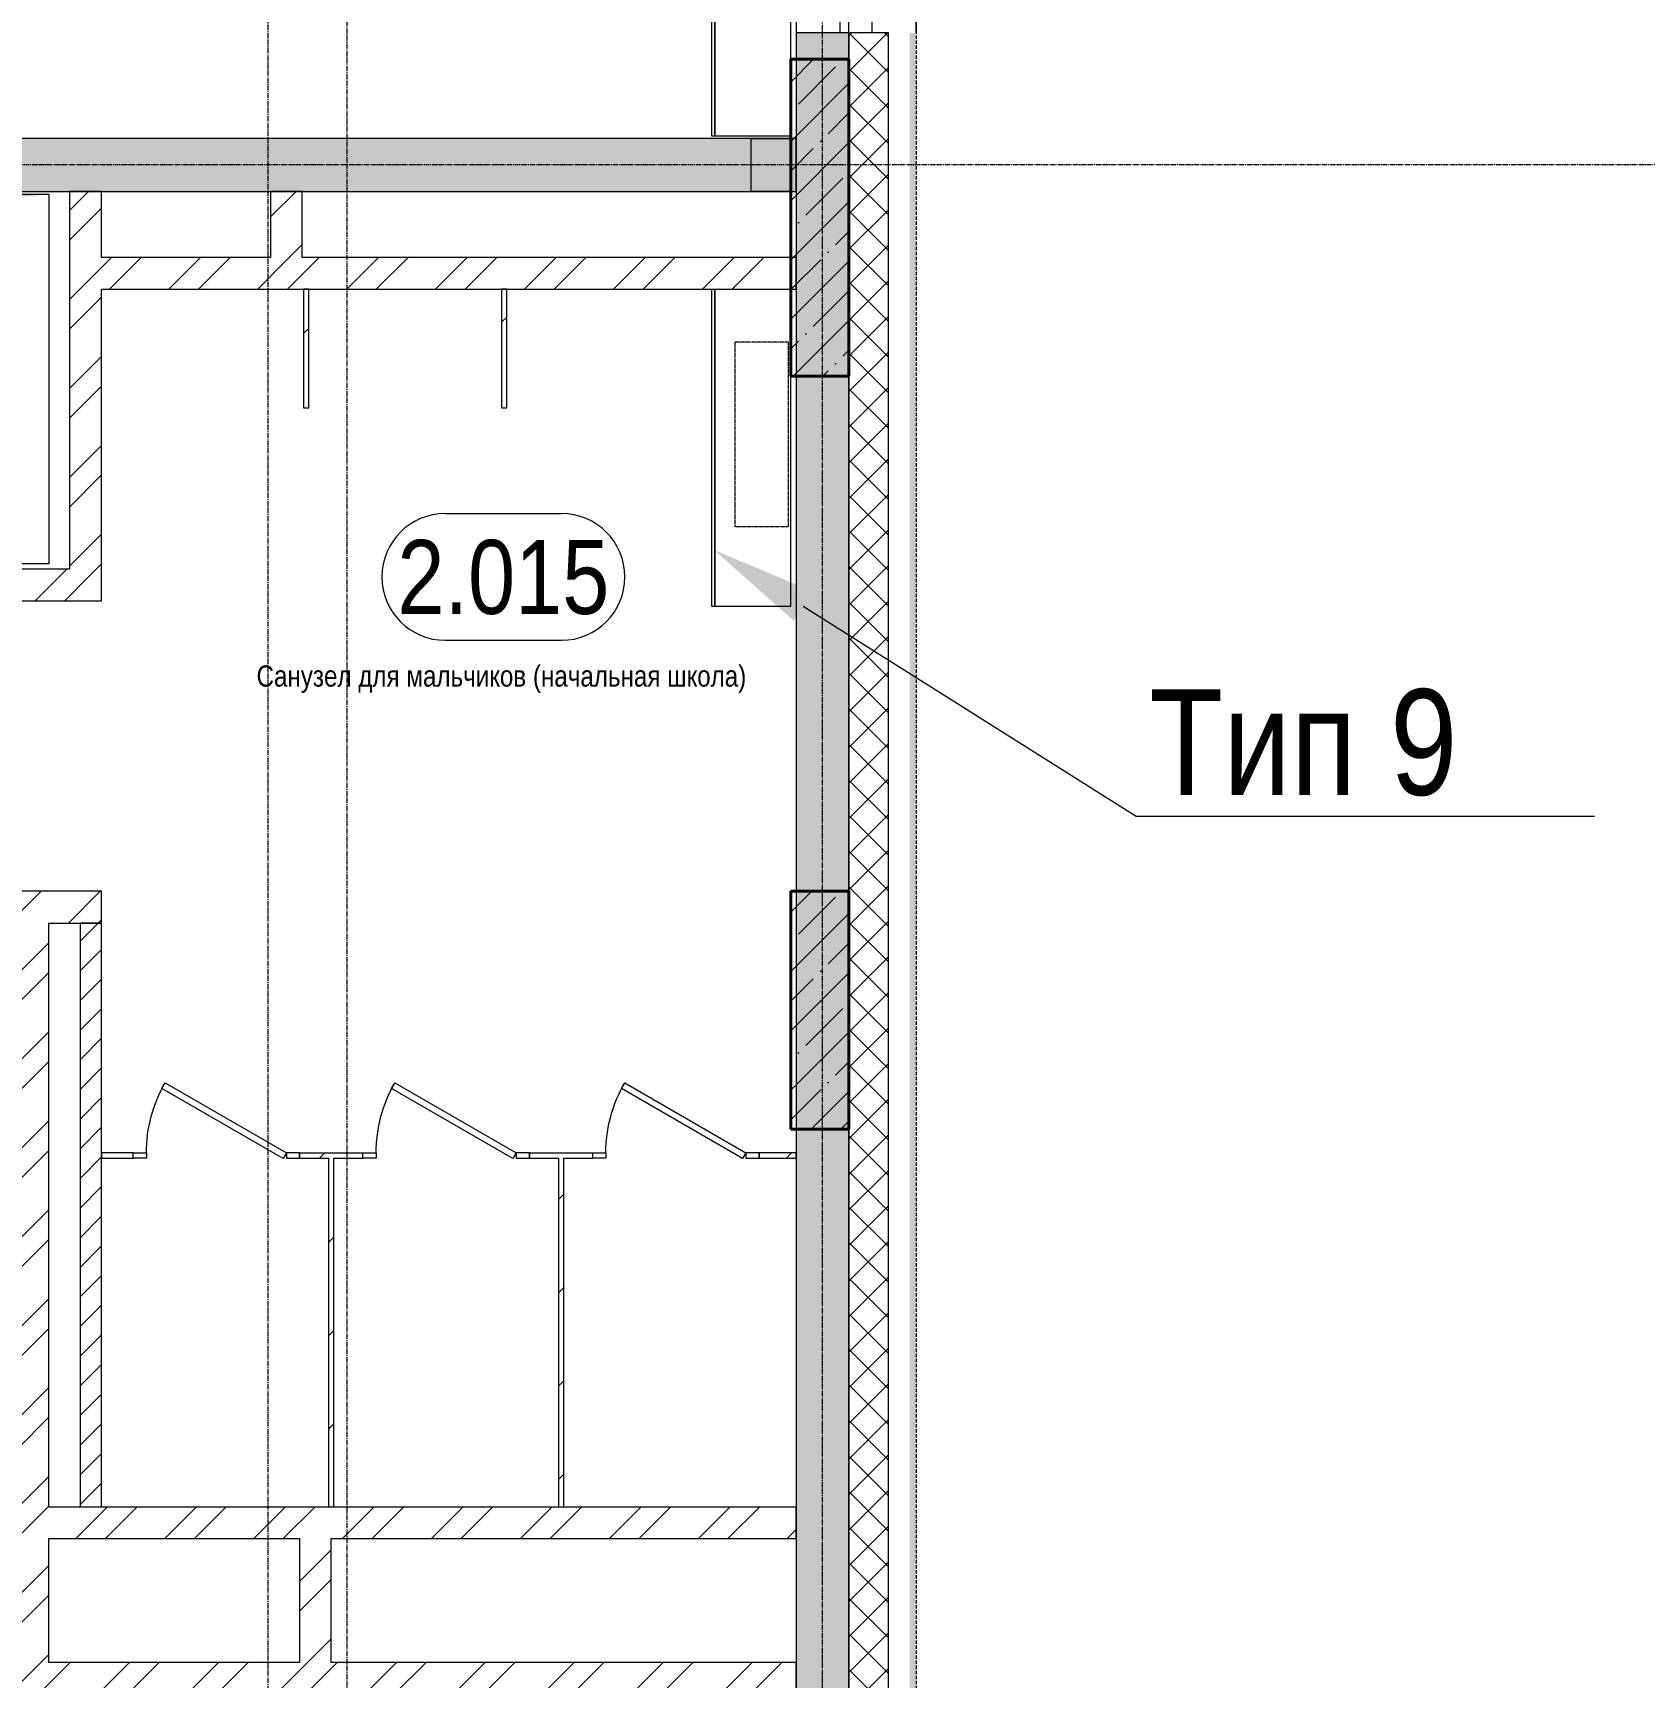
# Model space of a CAD drawing. Header units: millimetres. Extents: x -231292 to 573618, y -153144 to 564035.
# Drawn here: x 25993 to 32095, y 68705 to 74930 of the extents above; entities that cross this region are included whole.
import ezdxf
from ezdxf import colors
from ezdxf.entities.mleader import LeaderData, LeaderLine
from ezdxf.enums import TextEntityAlignment as Align
from ezdxf.math import Vec2, Vec3

# ---------------------------------------------------------------- set-up
doc = ezdxf.new("R2010")
doc.units = ezdxf.units.MM
for name, pattern in [('CENTER2', [28.575, 19.05, -3.175, 3.175, -3.175]), ('DASHED', [19.05, 12.7, -6.35]), ('HIDDEN2', [4.7625, 3.175, -1.5875])]:
    doc.linetypes.add(name, pattern=pattern)
doc.layers.get('0').update_dxf_attribs({"color": 250})
doc.layers.get('Defpoints').update_dxf_attribs({"color": 250})
for name, color, linetype, lineweight in [('A-Wall_Материал_Газоблок_Контур', 250, 'Continuous', 0), ('АР_Area', 250, 'Continuous', 5), ('АР_Колонны', 250, 'Continuous', 35), ('АР_Окна', 250, 'Continuous', 5), ('АР_Отопительные приборы', 250, 'HIDDEN2', 0), ('АР_Стены ГКЛ', 250, 'Continuous', 15), ('АР_Стены ЖБ', 250, 'Continuous', 35), ('АР_Стены кирпич', 250, 'Continuous', 20), ('АР_Стены ПЕНОблок', 250, 'Continuous', 20), ('АР_Утеплитель', 250, 'Continuous', 0), ('АР_Штриховка', 250, 'Continuous', 0), ('Двери кабины', 250, 'Continuous', 0), ('Зашивка радиаторов тип 1 (фанера и МДФ)', 250, 'Continuous', 0), ('Зашивка радиаторов тип 9 (до потолка_ облиц плитка)', 250, 'Continuous', 0), ('КМ_Фахверки', 250, 'Continuous', 80), ('ОВ_Отопление', 250, 'Continuous', 0), ('ОВ_Шахты', 250, 'Continuous', 5), ('Размеры зашивки ГКЛ', 250, 'Continuous', 0), ('РД_Оси_100', 250, 'Continuous', 0)]:
    doc.layers.add(name, color=color, linetype=linetype, lineweight=lineweight)
doc.layers.add('АР_Делит', color=250, linetype='Continuous', lineweight=0, plot=False)
doc.styles.add('style1', font='ARIALN.TTF')
pattern_1 = [(45, (8883.4, 13229.69), (-168.3798, 168.3798), []), (45, (8995.66, 13229.69), (-168.3798, 168.3798), [])]
pattern_2 = [(45, (8883.4, 13229.69), (-168.3798, 168.3798), []), (45, (8995.66, 13229.69), (-168.3798, 168.3798), [])]
pattern_3 = [(45, (8883.4, 13229.69), (-176.7767, 176.7767), [])]

# ---------------------------------------------------------------- blocks, each defined once
blk = doc.blocks.new('СОШ_2200_АР_ОСИ_М100_28.05.24')
at = {"layer": 'АР_Делит', "color": 5, "linetype": 'DASHED'}
blk.add_lwpolyline([(114955, 135155), (114955, -355), (93595.036, -355), (93595.036, 13855), (94145, 13855), (94145, 68320), (66055, 68320), (66055, 13857.73), (83455, 13857.73), (83455, -355), (45245, -355), (45245, 13145), (44695, 13145), (44695, 26755), (45245, 26755), (45245, 68320), (20455, 68320), (20455, 26755), (27955, 26755), (27955, 13145), (-355, 13145), (-355, 100855)], dxfattribs=at)
at = {"layer": 'РД_Оси_100', "linetype": 'CENTER2'}
for p, q in [((20100, -6155), (20100, 139938.679)), ((29555, 61200), (-5954.958, 61200))]:
    blk.add_line(p, q, dxfattribs=at)
for points in [[(17850, 139938.679), (18000, 139538.679), (18000, -6194.092)], [(18300, -6196.31), (18300, 139538.679), (18450, 139938.679)]]:
    blk.add_lwpolyline(points, dxfattribs=at)
blk = doc.blocks.new('otv')
at = {"linetype": 'Continuous'}
blk.add_lwpolyline([(0, -1), (0, 0), (1, 0), (1, -1)], close=True, dxfattribs=at)
blk.add_solid([(0, -1), (0, 0), (0.1346, -0.1366), (1, 0)], dxfattribs=at)
blk = doc.blocks.new('otv_в_стене')
at = {"linetype": 'Continuous'}
blk.add_lwpolyline([(0, -1), (0, 0), (1, 0), (1, -1)], close=True, dxfattribs=at)
blk.add_solid([(0, -1), (0, 0), (0.5, -0.5), (1, 0)], dxfattribs=at)
blk = doc.blocks.new('MOK-МаркаПом_овал_ареал')
for p, q in [((-2.75, 3), (2.75, 3)), ((-2.75, -3), (2.75, -3))]:
    blk.add_line(p, q)
for centre, radius, start, end in [((-2.75, 0), 3, 90, 270), ((2.75, 0), 3, 270, 90), ((-3.75, 0), 3.5, 0, 0.00095)]:
    blk.add_arc(centre, radius, start, end)
at = {"color": 0, "style": 'style1'}
blk.add_attdef('АР-ПОМЕЩЕНИЕ:НОМЕР', text='', height=3.5, dxfattribs=at).set_placement((0, 0), align=Align.MIDDLE)
at = {"layer": 'Defpoints', "color": 2, "style": 'style1'}
blk.add_attdef('АР-ПОМЕЩЕНИЕ:НАИМЕНОВАНИЕ', text='', height=1, dxfattribs=at).set_placement((-0.094, -4.814), align=Align.MIDDLE)

msp = doc.modelspace()

# ---------------------------------------------------------------- hatches: boundary and pattern name
at = {"layer": 'АР_Штриховка', "linetype": 'Continuous', "lineweight": 0}
h = msp.add_hatch(dxfattribs=at)
h.set_pattern_fill('AR-CONC', color=256, angle=-360, style=0)
h.set_pattern_definition([(50, (8883.4, 13229.69), (182.18467, -15.9391), [19.05, -209.55]), (355, (8883.4, 13229.69), (-35.2434, 191.05685), [15.24, -167.6406]), (100.45144, (8898.58, 13228.36), (146.94125, 175.11775), [16.19, -178.09024]), (46.1842, (8883.4, 13280.49), (271.07904, -42.0423), [28.575, -314.325]), (96.63556, (8906, 13276.98), (237.4041, 247.4261), [24.285, -267.1356]), (351.18415, (8883.4, 13280.5), (237.4041, 247.4261), [22.86, -251.4597]), (21, (8908.8, 13267.79), (151.6144, -102.2652), [19.05, -209.55]), (326, (8908.8, 13267.79), (61.80203, 184.18797), [15.24, -167.64]), (71.45144, (8921.44, 13259.26), (213.4164, 81.92277), [16.19, -178.08994]), (37.5, (8883.4, 13229.686), (3.088603, 84.55504), [0, -165.608, 0, -170.18, 0, -168.275]), (7.5, (8883.4, 13229.69), (66.81966, 100.18057), [0, -97.028, 0, -161.798, 0, -64.135]), (327.5, (8826.76, 13229.686), (135.590595, -5.728744), [0, -63.5, 0, -198.12, 0, -262.89]), (317.5, (8801.36, 13229.69), (148.12918, 25.4265), [0, -82.55, 0, -131.572, 0, -186.69])])
h.paths.add_polyline_path([(29083.403, 81804.69), (28883.403, 82004.69), (28883.403, 80329.686), (29083.403, 80329.686)], flags=0)
h.paths.add_polyline_path([(29083.403, 79129.686), (28883.403, 79129.686), (28883.403, 78229.686), (29083.403, 78229.686)], flags=0)
h.paths.add_polyline_path([(29083.403, 74929.686), (28883.403, 74929.686), (28883.403, 64729.686), (29083.403, 64729.686)], flags=0)
h.paths.add_polyline_path([(29083.403, 63529.686), (28883.403, 63529.686), (28883.403, 62629.686), (29083.403, 62629.686)], flags=0)
h.paths.add_polyline_path([(29083.403, 61429.686), (28883.403, 61429.686), (28883.403, 60529.686), (29083.403, 60529.686)], flags=0)
h.paths.add_polyline_path([(29083.403, 57229.686), (28883.403, 57229.686), (28883.403, 55429.686), (29083.403, 55429.686)], flags=0)
h.paths.add_polyline_path([(29083.403, 54229.686), (28883.403, 54229.686), (28883.403, 53329.686), (29083.403, 53329.686)], flags=0)
h.paths.add_polyline_path([(29083.403, 52129.686), (28883.403, 52129.686), (28883.403, 51229.686), (29083.403, 51229.686)], flags=0)
h.paths.add_polyline_path([(29083.403, 47929.686), (28883.403, 47929.686), (28883.403, 46929.686), (29083.403, 46929.686)], flags=0)
h = msp.add_hatch(dxfattribs=at)
h.set_pattern_fill('ANSI37', color=256, scale=30, angle=-360, style=0)
h.set_pattern_definition([(45, (8883.4, 13229.69), (-67.35192, 67.35192), []), (135, (8883.4, 13229.69), (-67.35192, -67.35192), [])])
h.paths.add_polyline_path([(29233.403, 81654.69), (29083.403, 81804.69), (29083.403, 80329.686), (29233.403, 80329.686)], flags=0)
h.paths.add_polyline_path([(29233.403, 79129.686), (29083.403, 79129.686), (29083.403, 78229.686), (29233.403, 78229.686)], flags=0)
h.paths.add_polyline_path([(29233.403, 74929.686), (29083.403, 74929.686), (29083.403, 64729.686), (29233.403, 64729.686)], flags=0)
h.paths.add_polyline_path([(29233.403, 63529.686), (29083.403, 63529.686), (29083.403, 62629.686), (29233.403, 62629.686)], flags=0)
h.paths.add_polyline_path([(29233.403, 61429.686), (29083.403, 61429.686), (29083.403, 60529.686), (29233.403, 60529.686)], flags=0)
h.paths.add_polyline_path([(29233.403, 57229.686), (29083.403, 57229.686), (29083.403, 55429.686), (29233.403, 55429.686)], flags=0)
h.paths.add_polyline_path([(29233.403, 54229.686), (29083.403, 54229.686), (29083.403, 53329.686), (29233.403, 53329.686)], flags=0)
h.paths.add_polyline_path([(29233.403, 52129.686), (29083.403, 52129.686), (29083.403, 51229.686), (29233.403, 51229.686)], flags=0)
h.paths.add_polyline_path([(29233.403, 47929.686), (29083.403, 47929.686), (29083.403, 46929.686), (29233.403, 46929.686)], flags=0)
h = msp.add_hatch(dxfattribs=at)
h.set_pattern_fill('_U', color=256, angle=-360, style=0, pattern_type=0)
h.set_pattern_definition([(360, (8883.4027, 13229.6861), (2e-16, 1), [])])
h.paths.add_polyline_path([(29338.403, 81549.69), (29313.403, 81574.69), (29313.403, 80329.686), (29338.403, 80329.686)], flags=0)
h.paths.add_polyline_path([(29338.403, 79129.686), (29313.403, 79129.686), (29313.403, 78229.686), (29338.403, 78229.686)], flags=0)
h.paths.add_polyline_path([(29338.403, 74929.686), (29313.403, 74929.686), (29313.403, 64729.686), (29338.403, 64729.686)], flags=0)
h.paths.add_polyline_path([(29338.403, 63529.686), (29313.403, 63529.686), (29313.403, 62629.686), (29338.403, 62629.686)], flags=0)
h.paths.add_polyline_path([(29338.403, 61429.686), (29313.403, 61429.686), (29313.403, 60529.686), (29338.403, 60529.686)], flags=0)
h.paths.add_polyline_path([(29338.403, 57229.686), (29313.403, 57229.686), (29313.403, 55429.686), (29338.403, 55429.686)], flags=0)
h.paths.add_polyline_path([(29338.403, 54229.686), (29313.403, 54229.686), (29313.403, 53329.686), (29338.403, 53329.686)], flags=0)
h.paths.add_polyline_path([(29338.403, 52129.686), (29313.403, 52129.686), (29313.403, 51229.686), (29338.403, 51229.686)], flags=0)
h.paths.add_polyline_path([(29338.403, 47929.686), (29313.403, 47929.686), (29313.403, 46929.686), (29338.403, 46929.686)], flags=0)
at = {"layer": 'АР_Штриховка', "linetype": 'Continuous', "lineweight": 5}
h = msp.add_hatch(dxfattribs=at)
h.set_pattern_fill('ANSI35', color=256, scale=25, style=0)
h.set_pattern_definition([(45, (8883.4, 13229.69), (-112.2532, 112.2532), []), (45, (8995.66, 13229.69), (-112.2532, 112.2532), [198.4375, -39.6875, 0, -39.6875])])
h.paths.add_polyline_path([(29083.403, 74829.686), (28863.403, 74829.686), (28863.403, 73629.686), (29083.403, 73629.686)], flags=0)
at = {"layer": 'АР_Штриховка', "linetype": 'Continuous', "lineweight": 0}
h = msp.add_hatch(dxfattribs=at)
h.set_pattern_fill('AR-CONC', color=256, angle=45, style=0)
h.set_pattern_definition([(95, (8883.4, 13229.69), (140.09465, 117.55338), [19.05, -209.55]), (40, (8883.4, 13229.69), (-160.01845, 110.17673), [15.24, -167.6406]), (145.45144, (8895.08, 13239.48), (-19.9238, 227.7301), [16.19, -178.09024]), (91.1842, (8847.48, 13265.6), (221.41024, 161.9534), [28.575, -314.325]), (141.63556, (8865.93, 13279.1), (-7.0866, 342.8268), [24.285, -267.1356]), (36.18415, (8847.48, 13265.6), (-7.0866, 342.8268), [22.86, -251.4597]), (66, (8874.42, 13274.59), (179.51998, 34.89515), [19.05, -209.55]), (11, (8874.42, 13274.59), (-86.5399, 173.9412), [15.24, -167.64]), (116.45145, (8889.38, 13277.5), (92.98005, 208.83634), [16.19, -178.08994]), (82.5, (8883.4, 13229.686), (-57.60547, 61.973414), [0, -165.608, 0, -170.18, 0, -168.275]), (52.5, (8883.4, 13229.69), (-23.58973, 118.087), [0, -97.028, 0, -161.798, 0, -64.135]), (12.5, (8843.35, 13189.634), (99.92786, 91.826196), [0, -63.5, 0, -198.12, 0, -262.89]), (2.5, (8825.39, 13171.67), (86.7639, 122.7224), [0, -82.55, 0, -131.572, 0, -186.69])])
h.paths.add_polyline_path([(28883.403, 74329.686), (28883.403, 74529.686), (22283.403, 74529.686), (22283.403, 74329.686)], flags=0)
h = msp.add_hatch(dxfattribs=at)
h.set_pattern_fill('ANSI32', color=256, scale=25, style=0)
h.set_pattern_definition([(45, (8883.4, 13229.69), (-168.3798, 168.3798), []), (45, (8995.66, 13229.69), (-168.3798, 168.3798), [])])
h.paths.add_polyline_path([(26133.403, 72899.686), (26213.403, 72869.686), (26253.403, 72899.686), (26253.403, 73959.686), (26223.403, 74039.686), (26133.403, 74079.686)], flags=0)
h.paths.add_polyline_path([(26133.403, 74079.686), (26223.403, 74039.686), (26253.403, 74079.686), (26253.403, 74329.686), (26133.403, 74329.686)], flags=0)
h = msp.add_hatch(dxfattribs=at)
h.set_pattern_fill('ANSI32', color=256, scale=25, style=0)
h.set_pattern_definition([(45, (8883.4, 13229.69), (-168.3798, 168.3798), []), (45, (8995.66, 13229.69), (-168.3798, 168.3798), [])])
h.paths.add_polyline_path([(26893.554, 74079.686), (26973.554, 74049.686), (27013.554, 74079.686), (27013.554, 74329.694), (26893.554, 74329.694)], flags=0)
h = msp.add_hatch(dxfattribs=at)
h.set_pattern_fill('ANSI32', color=256, scale=25, style=0)
h.set_pattern_definition(pattern_1)
h.paths.add_polyline_path([(28883.403, 73959.686), (28883.403, 74079.686), (27013.554, 74079.686), (26973.554, 74049.686), (27013.554, 73959.686)], flags=0)
h.paths.add_polyline_path([(27013.554, 73959.686), (26973.554, 74049.686), (26893.554, 74079.686), (26253.403, 74079.686), (26223.403, 74039.686), (26253.403, 73959.686)], flags=0)
h = msp.add_hatch(dxfattribs=at)
h.set_pattern_fill('_U', color=256, scale=250, angle=-315, style=0, pattern_type=0)
h.set_pattern_definition([(45, (8883.4, 13229.69), (-176.7767, 176.7767), [])])
h.paths.add_polyline_path([(27038.403, 73959.686), (27018.403, 73959.686), (27018.403, 73509.686), (27038.403, 73509.686)], flags=0)
h = msp.add_hatch(dxfattribs=at)
h.set_pattern_fill('_U', color=256, scale=250, angle=45, style=0, pattern_type=0)
h.set_pattern_definition(pattern_3)
h.paths.add_polyline_path([(27768.403, 73509.686), (27788.403, 73509.686), (27788.403, 73959.686), (27768.403, 73959.686)], flags=0)
h = msp.add_hatch(dxfattribs=at)
h.set_pattern_fill('ANSI32', color=256, scale=25, style=0)
h.set_pattern_definition([(45, (8883.4, 13229.69), (-168.3798, 168.3798), []), (45, (8995.66, 13229.69), (-168.3798, 168.3798), [])])
h.paths.add_polyline_path([(26253.403, 72899.686), (26213.403, 72869.686), (26253.403, 72779.686)], flags=0)
h.paths.add_polyline_path([(23603.403, 72899.686), (23483.403, 72779.686), (23853.403, 72779.686), (23893.403, 72869.686), (23853.403, 72899.686)], flags=0)
h.paths.add_polyline_path([(23973.403, 72899.686), (23893.403, 72869.686), (23853.403, 72779.686), (26253.403, 72779.686), (26213.403, 72869.686), (26133.403, 72899.686)], flags=0)
h = msp.add_hatch(dxfattribs=at)
h.set_pattern_fill('ANSI32', color=256, scale=25, style=0)
h.set_pattern_definition([(45, (8883.4, 13229.69), (-168.3798, 168.3798), []), (45, (8995.66, 13229.69), (-168.3798, 168.3798), [])])
h.paths.add_polyline_path([(25933.403, 68759.686), (26013.403, 68729.686), (26053.403, 68759.686), (26053.403, 69229.686), (25993.403, 69289.686), (25933.403, 69229.686)], flags=0)
h.paths.add_polyline_path([(25933.403, 69349.686), (25993.403, 69289.686), (26053.403, 69349.686), (26053.402, 71559.686), (25933.402, 71679.686)], flags=0)
h = msp.add_hatch(dxfattribs=at)
h.set_pattern_fill('ANSI32', color=256, scale=25, style=0)
h.set_pattern_definition(pattern_2)
h.paths.add_polyline_path([(25933.402, 71679.686), (26053.402, 71559.686), (26253.403, 71559.686), (26253.403, 71679.686)], flags=0)
at = {"layer": 'АР_Штриховка', "linetype": 'Continuous', "lineweight": 5}
h = msp.add_hatch(dxfattribs=at)
h.set_pattern_fill('ANSI35', color=256, scale=25, style=0)
h.set_pattern_definition([(45, (8883.4, 13229.69), (-112.2532, 112.2532), []), (45, (8995.66, 13229.69), (-112.2532, 112.2532), [198.4375, -39.6875, 0, -39.6875])])
h.paths.add_polyline_path([(28863.403, 70779.686), (29083.403, 70779.686), (29083.403, 71679.686), (28863.403, 71679.686)], flags=0)
at = {"layer": 'АР_Штриховка', "linetype": 'Continuous', "lineweight": 0, "ltscale": 0.5}
h = msp.add_hatch(dxfattribs=at)
h.set_pattern_fill('ANSI31', color=256, scale=25, style=0)
h.set_pattern_definition([(45, (8883.4, 13229.69), (-56.1266, 56.1266), [])])
h.paths.add_polyline_path([(26173.403, 69349.686), (26253.403, 69349.686), (26253.403, 70689.686), (26173.403, 70689.686)], flags=0)
h.paths.add_polyline_path([(26173.403, 70689.686), (26253.403, 70689.686), (26253.403, 71559.686), (26173.403, 71559.686)], flags=0)
at = {"layer": 'АР_Штриховка', "linetype": 'Continuous', "lineweight": 0}
h = msp.add_hatch(dxfattribs=at)
h.set_pattern_fill('_U', color=256, scale=250, angle=45, style=0, pattern_type=0)
h.set_pattern_definition(pattern_3)
h.paths.add_polyline_path([(28883.402, 70669.686), (28883.402, 70689.686), (28743.402, 70689.686), (28743.402, 70669.686)], flags=0)
h.paths.add_polyline_path([(28113.402, 70669.686), (28113.402, 70689.686), (28003.402, 70689.686), (27996.736, 70674.686), (28003.402, 70669.686)], flags=0)
h.paths.add_polyline_path([(27983.402, 70669.686), (27996.736, 70674.686), (28003.402, 70689.686), (27873.402, 70689.686), (27873.402, 70669.686)], flags=0)
h.paths.add_polyline_path([(27243.402, 70669.686), (27243.402, 70689.686), (27133.402, 70689.686), (27126.736, 70674.686), (27133.402, 70669.686)], flags=0)
h.paths.add_polyline_path([(27113.402, 70669.686), (27126.736, 70674.686), (27133.402, 70689.686), (27003.402, 70689.686), (27003.402, 70669.686)], flags=0)
h.paths.add_polyline_path([(26373.402, 70669.686), (26373.402, 70689.686), (26253.403, 70689.686), (26253.403, 70669.686)], flags=0)
h = msp.add_hatch(dxfattribs=at)
h.set_pattern_fill('_U', color=256, scale=250, angle=45, style=0, pattern_type=0)
h.set_pattern_definition(pattern_3)
h.paths.add_polyline_path([(27113.402, 69349.686), (27133.402, 69349.686), (27133.402, 70669.686), (27126.736, 70674.686), (27113.402, 70669.686)], flags=0)
h = msp.add_hatch(dxfattribs=at)
h.set_pattern_fill('_U', color=256, scale=250, angle=45, style=0, pattern_type=0)
h.set_pattern_definition(pattern_3)
h.paths.add_polyline_path([(27983.402, 69349.686), (28003.402, 69349.686), (28003.402, 70669.686), (27996.736, 70674.686), (27983.402, 70669.686)], flags=0)
h = msp.add_hatch(dxfattribs=at)
h.set_pattern_fill('ANSI32', color=256, scale=25, style=0)
h.set_pattern_definition(pattern_2)
h.paths.add_polyline_path([(24373.403, 69349.686), (24343.403, 69269.686), (24373.403, 69229.686), (25933.403, 69229.686), (25993.403, 69289.686), (25933.403, 69349.686)], flags=0)
h.paths.add_polyline_path([(26053.403, 69349.686), (25993.403, 69289.686), (26053.403, 69229.686), (27003.343, 69229.686), (27083.343, 69259.686), (27123.343, 69349.686)], flags=0)
h.paths.add_polyline_path([(27123.343, 69349.686), (27083.343, 69259.686), (27123.343, 69229.686), (28883.403, 69229.686), (28883.403, 69349.686)], flags=0)
h = msp.add_hatch(dxfattribs=at)
h.set_pattern_fill('ANSI32', color=256, scale=25, style=0)
h.set_pattern_definition([(45, (8883.4, 13229.69), (-168.3798, 168.3798), []), (45, (8995.66, 13229.69), (-168.3798, 168.3798), [])])
h.paths.add_polyline_path([(27003.343, 68759.686), (27083.343, 68729.686), (27123.343, 68759.686), (27123.343, 69229.686), (27083.343, 69259.686), (27003.343, 69229.686)], flags=0)
h = msp.add_hatch(dxfattribs=at)
h.set_pattern_fill('ANSI32', color=256, scale=25, style=0)
h.set_pattern_definition(pattern_1)
h.paths.add_polyline_path([(24253.403, 68639.686), (24293.403, 68729.686), (24253.403, 68759.686), (23653.403, 68759.686), (23573.403, 68729.686), (23533.403, 68639.686)], flags=0)
h.paths.add_polyline_path([(23533.403, 68639.686), (23573.403, 68729.686), (23533.403, 68759.686), (21283.403, 68759.686), (21283.403, 68639.686)], flags=0)
h.paths.add_polyline_path([(26053.403, 68639.686), (26013.403, 68729.686), (25933.403, 68759.686), (25103.403, 68759.686), (25063.403, 68669.686), (25103.403, 68639.686)], flags=0)
h.paths.add_polyline_path([(24983.403, 68639.686), (25063.403, 68669.686), (25103.403, 68759.686), (24373.403, 68759.686), (24293.403, 68729.686), (24253.403, 68639.686)], flags=0)
h.paths.add_polyline_path([(28883.403, 68639.686), (28883.403, 68759.686), (27123.343, 68759.686), (27083.343, 68729.686), (27123.343, 68639.686)], flags=0)
h.paths.add_polyline_path([(27123.343, 68639.686), (27083.343, 68729.686), (27003.343, 68759.686), (26053.403, 68759.686), (26013.403, 68729.686), (26053.403, 68639.686)], flags=0)

# ---------------------------------------------------------------- linework, layer by layer
at = {"layer": 'A-Wall_Материал_Газоблок_Контур', "linetype": 'Continuous', "lineweight": 0}
for p, q in [((28883.403, 78229.686), (28883.403, 74929.686)), ((29338.403, 74929.686), (29338.403, 78229.686))]:
    msp.add_line(p, q, dxfattribs=at)
at = {"layer": 'АР_Колонны', "linetype": 'HIDDEN2', "lineweight": 25}
for p, q in [((28863.403, 74829.686), (29083.403, 74829.686)), ((28863.403, 73629.686), (28863.403, 74829.686)), ((29083.403, 74829.686), (29083.403, 73629.686)), ((29083.403, 73629.686), (28863.403, 73629.686)), ((28863.403, 71679.686), (29083.403, 71679.686)), ((28863.403, 70779.686), (28863.403, 71679.686)), ((29083.403, 71679.686), (29083.403, 70779.686)), ((29083.403, 70779.686), (28863.403, 70779.686))]:
    msp.add_line(p, q, dxfattribs=at)
at = {"layer": 'АР_Колонны', "linetype": 'Continuous', "lineweight": 35}
for p, q in [((28863.403, 73629.686), (28863.403, 74829.686)), ((28863.403, 74829.686), (29083.403, 74829.686)), ((29083.403, 73629.686), (29083.403, 74829.686)), ((28863.403, 73629.686), (29083.403, 73629.686)), ((28863.403, 71679.686), (29083.403, 71679.686)), ((28863.403, 70779.686), (28863.403, 71679.686)), ((29083.403, 70779.686), (29083.403, 71679.686)), ((28863.403, 70779.686), (29083.403, 70779.686))]:
    msp.add_line(p, q, dxfattribs=at)
at = {"layer": 'АР_Окна', "linetype": 'Continuous', "lineweight": 5}
for p, q in [((28883.403, 78229.686), (28883.403, 74929.686)), ((29338.403, 78229.686), (29338.403, 74929.686))]:
    msp.add_line(p, q, dxfattribs=at)
msp.add_lwpolyline([(29170.903, 74979.686), (29170.903, 74929.686), (29050.903, 74929.686), (29050.903, 74979.686)], close=True, dxfattribs=at)
at = {"layer": 'АР_Отопительные приборы'}
msp.add_lwpolyline([(28853.403, 73059.686), (28653.403, 73059.686), (28653.403, 73759.686), (28853.403, 73759.686)], close=True, dxfattribs=at)
at = {"layer": 'АР_Стены ГКЛ', "linetype": 'Continuous', "lineweight": 15}
for p, q in [((27038.403, 73959.686), (27018.403, 73959.686)), ((27018.403, 73959.686), (27018.403, 73509.686)), ((27038.403, 73509.686), (27038.403, 73959.686)), ((27788.403, 73959.686), (27768.403, 73959.686)), ((27768.403, 73959.686), (27768.403, 73509.686)), ((27788.403, 73509.686), (27788.403, 73959.686)), ((27018.403, 73509.686), (27038.403, 73509.686)), ((27768.403, 73509.686), (27788.403, 73509.686)), ((26373.402, 70689.686), (26253.403, 70689.686)), ((26253.403, 70689.686), (26253.403, 70669.686)), ((26253.403, 70669.686), (26373.402, 70669.686)), ((26373.402, 70669.686), (26373.402, 70689.686)), ((27003.402, 70689.686), (27243.402, 70689.686)), ((27003.402, 70689.686), (27003.402, 70669.686)), ((27003.402, 70669.686), (27113.402, 70669.686)), ((27113.402, 70669.686), (27113.402, 69349.686)), ((27133.402, 69349.686), (27133.402, 70669.686)), ((27133.402, 70669.686), (27243.402, 70669.686)), ((27243.402, 70669.686), (27243.402, 70689.686)), ((27873.402, 70689.686), (28113.402, 70689.686)), ((27873.402, 70689.686), (27873.402, 70669.686)), ((27873.402, 70669.686), (27983.402, 70669.686)), ((27983.402, 70669.686), (27983.402, 69349.686)), ((28003.402, 69349.686), (28003.402, 70669.686)), ((28003.402, 70669.686), (28113.402, 70669.686)), ((28113.402, 70669.686), (28113.402, 70689.686)), ((28883.402, 70689.686), (28743.402, 70689.686)), ((28743.402, 70689.686), (28743.402, 70669.686)), ((28743.402, 70669.686), (28883.402, 70669.686)), ((28883.402, 70669.686), (28883.402, 70689.686)), ((27113.402, 69349.686), (27133.402, 69349.686)), ((27983.402, 69349.686), (28003.402, 69349.686))]:
    msp.add_line(p, q, dxfattribs=at)
at = {"layer": 'АР_Стены ЖБ', "linetype": 'Continuous', "lineweight": 40}
for p, q in [((29083.403, 74829.686), (28863.403, 74829.686)), ((28863.403, 74829.686), (28863.403, 73629.686)), ((29083.403, 73629.686), (29083.403, 74829.686)), ((28863.403, 73629.686), (29083.403, 73629.686)), ((29083.403, 71679.686), (28863.403, 71679.686)), ((28863.403, 71679.686), (28863.403, 70779.686)), ((29083.403, 70779.686), (29083.403, 71679.686)), ((28863.403, 70779.686), (29083.403, 70779.686))]:
    msp.add_line(p, q, dxfattribs=at)
at = {"layer": 'АР_Стены кирпич', "linetype": 'Continuous', "lineweight": 20}
for p, q in [((26253.403, 74329.686), (26133.403, 74329.686)), ((26133.403, 72899.686), (26133.403, 74329.686)), ((26253.403, 74079.686), (26253.403, 74329.686)), ((27013.554, 74329.694), (26893.554, 74329.694)), ((26893.554, 74329.694), (26893.554, 74079.686)), ((27013.554, 74079.686), (27013.554, 74329.694)), ((26893.554, 74079.686), (26253.403, 74079.686)), ((28883.403, 74079.686), (27013.554, 74079.686)), ((28883.403, 73959.686), (28883.403, 74079.686)), ((26253.403, 73959.686), (28883.403, 73959.686)), ((26253.403, 72899.686), (26253.403, 73959.686)), ((26133.403, 72899.686), (23973.403, 72899.686)), ((26253.403, 72779.686), (26253.403, 72899.686)), ((26253.403, 72899.686), (26253.403, 72899.686)), ((23483.403, 72779.686), (26253.403, 72779.686)), ((26253.403, 71679.686), (25933.402, 71679.686)), ((26253.403, 71559.686), (26253.403, 71679.686)), ((26053.403, 69349.686), (26053.402, 71559.686)), ((26053.402, 71559.686), (26253.403, 71559.686)), ((26053.403, 69349.686), (28883.403, 69349.686)), ((28883.403, 69229.686), (28883.403, 69349.686)), ((26053.403, 69229.686), (27003.343, 69229.686)), ((26053.403, 68759.686), (26053.403, 69229.686)), ((27003.343, 69229.686), (27003.343, 68759.686)), ((27123.343, 69229.686), (28883.403, 69229.686)), ((27123.343, 68759.686), (27123.343, 69229.686)), ((27003.343, 68759.686), (26053.403, 68759.686)), ((28883.403, 68759.686), (27123.343, 68759.686)), ((28883.403, 68639.686), (28883.403, 68759.686))]:
    msp.add_line(p, q, dxfattribs=at)
at = {"layer": 'АР_Стены ПЕНОблок', "linetype": 'Continuous', "lineweight": 20}
for p, q in [((29083.403, 74929.686), (28883.403, 74929.686)), ((28883.403, 74929.686), (28883.403, 64729.686)), ((29083.403, 64729.686), (29083.403, 74929.686)), ((28883.403, 74529.686), (22283.403, 74529.686)), ((28883.403, 74329.686), (28883.403, 74529.686)), ((22283.403, 74329.686), (28883.403, 74329.686)), ((26253.403, 71559.686), (26173.403, 71559.686)), ((26173.403, 69349.686), (26173.403, 71559.686)), ((26253.403, 69349.686), (26253.403, 71559.686)), ((26173.403, 69349.686), (26253.403, 69349.686))]:
    msp.add_line(p, q, dxfattribs=at)
at = {"layer": 'АР_Утеплитель', "linetype": 'Continuous', "lineweight": 0}
for p, q in [((29233.403, 74929.686), (29083.403, 74929.686)), ((29083.403, 74929.686), (29083.403, 64729.686)), ((29233.403, 64729.686), (29233.403, 74929.686))]:
    msp.add_line(p, q, dxfattribs=at)
at = {"layer": 'Двери кабины', "linetype": 'Continuous', "lineweight": 0}
for points in [[(26953.402, 70689.686), (26940.902, 70668.036), (26481.909, 70933.036), (26494.409, 70954.686)], [(27823.402, 70689.686), (27810.902, 70668.036), (27351.909, 70933.036), (27364.409, 70954.686)], [(28693.402, 70689.686), (28680.902, 70668.036), (28221.909, 70933.036), (28234.409, 70954.686)], [(26423.402, 70669.686), (26373.402, 70669.686), (26373.402, 70689.686), (26423.402, 70689.686)], [(26953.402, 70669.686), (27003.402, 70669.686), (27003.402, 70689.686), (26953.402, 70689.686)], [(27293.402, 70669.686), (27243.402, 70669.686), (27243.402, 70689.686), (27293.402, 70689.686)], [(27823.402, 70669.686), (27873.402, 70669.686), (27873.402, 70689.686), (27823.402, 70689.686)], [(28163.402, 70669.686), (28113.402, 70669.686), (28113.402, 70689.686), (28163.402, 70689.686)], [(28693.402, 70669.686), (28743.402, 70669.686), (28743.402, 70689.686), (28693.402, 70689.686)]]:
    msp.add_lwpolyline(points, close=True, dxfattribs=at)
at = {"layer": 'Двери кабины', "linetype": 'Continuous', "lineweight": 0, "extrusion": (0, 0, -1)}
for centre in [(-26953.402, 70689.686), (-27823.402, 70689.686), (-28693.402, 70689.686)]:
    msp.add_arc(centre, 530, 0.0000013, 30.0000013, dxfattribs=at)
at = {"layer": 'Зашивка радиаторов тип 1 (фанера и МДФ)', "linetype": 'Continuous', "lineweight": 0}
for p, q in [((28563.403, 80584.686), (28563.403, 74539.686)), ((28575.903, 80584.686), (28575.903, 74539.686)), ((28575.903, 74539.686), (28575.903, 80584.686)), ((28863.403, 74539.686), (28863.403, 80584.686)), ((28563.403, 74539.686), (28863.403, 74539.686))]:
    msp.add_line(p, q, dxfattribs=at)
at = {"layer": 'Зашивка радиаторов тип 9 (до потолка_ облиц плитка)', "linetype": 'Continuous', "lineweight": 0}
for p, q in [((28563.403, 73959.686), (28863.403, 73959.686)), ((28563.403, 73959.686), (28563.403, 72759.686)), ((28575.903, 73959.686), (28575.903, 72759.686)), ((28575.903, 72759.686), (28575.903, 73959.686)), ((28863.403, 72759.686), (28863.403, 73959.686)), ((28563.403, 72759.686), (28863.403, 72759.686))]:
    msp.add_line(p, q, dxfattribs=at)
at = {"layer": 'КМ_Фахверки', "lineweight": 5}
msp.add_lwpolyline([(79583.403, 81804.686), (103283.403, 81804.103), (103283.403, 13129.686), (123583.403, 13129.686), (123583.371, 148129.686), (81883.406, 148129.686), (81883.406, 142129.686), (46283.403, 142129.686), (46283.403, 113829.686), (8783.403, 113829.686), (8783.403, 26629.686), (36583.403, 26629.686), (36583.403, 39729.686), (29083.403, 39729.686), (29083.403, 81804.686), (54383.403, 81804.686), (54383.403, 13129.686), (92083.403, 13129.686), (92083.403, 26829.686), (74683.402, 26829.694), (74683.401, 81804.686), (79584.99, 81804.686)], dxfattribs=at)

# ---------------------------------------------------------------- block references
at = {"layer": 'АР_Area', "linetype": 'Continuous', "lineweight": 5, "xscale": 80, "yscale": 80, "zscale": 80}
msp.add_blockref('MOK-МаркаПом_овал_ареал', (27775.098, 72870.009), dxfattribs=at).add_auto_attribs({'АР-ПОМЕЩЕНИЕ:НОМЕР': '2.015', 'АР-ПОМЕЩЕНИЕ:НАИМЕНОВАНИЕ': 'Санузел для мальчиков (начальная школа)'})
at = {"layer": 'ОВ_Отопление', "xscale": 150, "yscale": 200}
msp.add_blockref('otv_в_стене', (28713.403, 74529.686), dxfattribs=at)
at = {"layer": 'ОВ_Шахты', "xscale": 2000, "yscale": 1400}
msp.add_blockref('otv', (24053.403, 74319.686), dxfattribs=at)
at = {"layer": 'РД_Оси_100'}
msp.add_blockref('СОШ_2200_АР_ОСИ_М100_28.05.24', (8883.403, 13229.686), dxfattribs=at)

# ---------------------------------------------------------------- leaders
at = {"layer": 'Размеры зашивки ГКЛ'}
ml = msp.add_multileader_mtext('Standard', dxfattribs=at)
ml.set_content('\\pxsm1;Тип 9  ', color=(0, 0, 138), style='style1')
ml.set_leader_properties(color=256, linetype='ByLayer', lineweight=9)
ml.build(insert=Vec2(0, 0))
ml.multileader.update_dxf_attribs({"has_dogleg": 0, "text_left_attachment_type": 6, "text_right_attachment_type": 6, "text_bottom_attachment_type": 10, "dogleg_length": 25, "arrow_head_size": 400})
ctx = ml.context
ctx.base_point, ctx.char_height, ctx.arrow_head_size, ctx.landing_gap_size, ctx.plane_origin = Vec3(30171.191, 71964.686), 400, 400, 50, Vec3(19142.861, 77773.883)
ctx.left_attachment, ctx.right_attachment, ctx.top_attachment = 6, 6, 10
notes = []
notes.append((ctx, [(0, (1, 1, 0), (30146.191, 71964.686), (1, 0), 25, [(1, [(28571.736, 72972.686)], 0, [])])]))
ctx.mtext.insert, ctx.mtext.width, ctx.mtext.defined_height, ctx.mtext.line_spacing_factor, ctx.mtext.flow_direction = Vec3(30221.191, 72444.686), 1668.44707, 600, 0.3, 5
for ctx, leaders in notes:
    for number, flags, end, landing, length, lines in leaders:
        leader = LeaderData()
        leader.index, (leader.has_last_leader_line, leader.has_dogleg_vector, leader.attachment_direction) = number, flags
        leader.last_leader_point, leader.dogleg_vector, leader.dogleg_length = Vec3(end), Vec3(landing), length
        for number, points, colour, breaks in lines:
            line = LeaderLine()
            line.index, line.vertices, line.color, line.breaks = number, Vec3.list(points), colors.encode_raw_color(colour), breaks
            leader.lines.append(line)
        ctx.leaders.append(leader)

doc.saveas('drawing.dxf')
